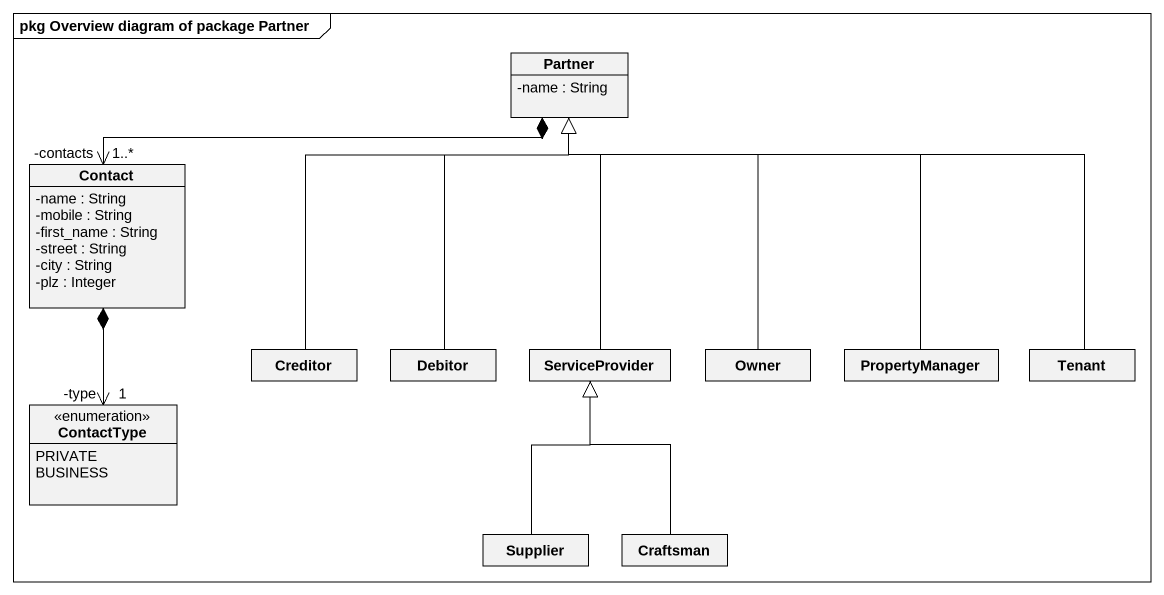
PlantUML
@startuml
mainframe pkg Overview diagram of package Partner
hide circle
hide empty members
skinparam classAttributeIconSize 0
class Partner {
  -name : String
}
class Contact {
  -name : String
  -mobile : String
  -first_name : String
  -street : String
  -city : String
  -plz : Integer
}
class Creditor
class Debitor
class ServiceProvider
class Owner
class PropertyManager
class Tenant
enum ContactType {
  PRIVATE
  BUSINESS
}
class Supplier
class Craftsman
Partner *-left-> "-contacts\n1..*" Contact
Contact *--> "-type\n1" ContactType
Creditor -up-|> Partner
Debitor -up-|> Partner
ServiceProvider -up-|> Partner
Owner -up-|> Partner
PropertyManager -up-|> Partner
Tenant -left-|> Partner
Supplier -up-|> ServiceProvider
Craftsman -up-|> ServiceProvider
@enduml
